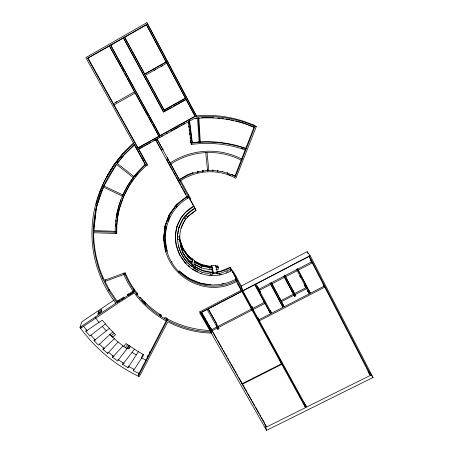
<?xml version="1.0" encoding="UTF-8"?>
<svg xmlns="http://www.w3.org/2000/svg" width="453" height="453" viewBox="0 0 453 453"><rect width="100%" height="100%" fill="white"/><g stroke="black" fill="none" stroke-linecap="round" stroke-linejoin="round"><path stroke-width="0.68" d="M166.257 319.614L166.262 317.598M147.304 165.198L138.471 149.348L138.635 148.878L147.418 164.643L147.304 165.198L146.172 165.821A88.329 86.064 -14.2 0 0 116.523 233.459L115.255 233.476C114.852 220.679 117.395 207.859 122.406 196.087L103.38 187.078L101.144 192.061M165.605 249.263L164.36 242.072L165.968 251.262M237.531 281.013L236.421 281.59C209.513 296.59 174.331 281.041 165.758 251.84L165.764 250.815M212.876 171.262L212.882 169.977L212.327 169.932M163.901 238.17L164.954 226.398M160.872 314.348L160.826 316.353L161.478 315.373C153.578 310.475 146.506 304.28 140.419 297.264L139.496 298.029M159.518 314.195L159.479 315.543C144.264 305.322 132.072 290.747 124.858 273.884L125.085 272.751L104.501 280.311L102.814 276.987A118.329 115.09 -16.2 0 1 93.669 235.458L93.788 232.412M230.956 268.714L231.087 269.122L219.365 273.742L217.191 273.844L217.247 271.862L219.286 271.749L230.13 267.366L231.913 270.464C219.161 277.581 204.739 277.332 192.48 269.376C181.659 261.834 175.079 249.088 175.373 235.883L175.356 235.566C175.991 223.216 183.006 212.01 193.81 205.996L188.782 196.823L188.425 194.745M217.751 267.236L217.785 265.951L215.775 265.934M217.876 267.729L217.785 265.951M216.041 266.998L218.063 267.021L218.193 267.513L218.136 269.461L216.109 269.439M164.756 111.183L124.53 37.078L144.694 74.082L166.2 61.948L146.37 24.581L87.661 58.182L137.831 148.199L195.181 116.483L186.166 99.513L163.59 112.078L123.352 37.752L163.59 112.078M114.014 300.101L81.829 321.811L79.977 327.343L80.6 328.357A161.036 156.285 -15.1 0 0 138.29 376.188L139.445 376.505L167.814 321.783L175.09 325.26A99.909 96.97 -16.7 0 0 211.279 333.097L210.628 327.74M149.728 352.734L149.801 351.522M185.526 98.307L166.846 63.165L145.22 75.334L164.099 110.238L185.526 98.307L146.37 24.581M147.633 356.783L147.712 355.565M115.566 226.262L115.73 224.167M115.945 221.37L116.053 219.971M166.398 320.509L138.958 373.549L138.839 375.203M145.311 304.008L145.43 302.717M164.167 235.101L164.286 233.759M164.592 230.413L164.711 229.076M138.584 372.966L138.29 376.188L166.721 321.262C154.043 314.286 142.706 304.71 134.298 292.887L117.463 303.538L80.6 328.357M145.526 304.405L144.547 303.527L144.728 301.63M123.612 37.933L110.843 45.243L160.152 135.849L110.509 45.107L111.829 45.645M165.141 237.032L166.245 226.2M138.958 373.549L133.454 370.741L133.629 369.138L128.239 366.109M115.26 232.242L93.448 231.489L96.019 208.731L100.464 194.02M93.448 231.489L93.856 230.571L96.415 207.938M155.334 129.298L159.009 136.483L109.337 45.776L121.2 66.953M117.842 359.422L122.973 362.87L122.74 364.444L128.035 367.7L128.171 366.641M125.085 272.751L129.054 280.973L133.799 288.748L137.888 294.178L136.891 294.858L137.134 293.017M127.067 347.7L128.703 348.81L129.53 347.423M134.479 291.653L134.739 289.846M133.754 290.696L134.02 288.895M133.618 289.965L133.799 288.748M116.376 217.882L118.437 207.514L120.317 201.421M254.892 284.127L262.768 298.657L264.337 302.423L252.559 308.516L230.232 267.689C221.874 272.31 212.191 273.997 203.018 270.843C194.773 267.78 187.95 261.845 183.601 254.218C178.125 243.346 178.193 229.461 185.424 219.422L183.833 217.723M211.483 266.885L211.693 265.617L215.645 265.401L217.327 272.191M212.836 274.042L213.165 272.083L211.126 272.191L202.961 270.515L195.294 266.772L193.912 268.284L202.004 272.304L210.662 274.144L212.836 274.042L212.746 273.623L218.17 273.374M128.25 293.946L127.939 295.798L127.327 294.761L133.165 291.064M179.564 237.134L177.468 236.545L177.446 236.194C177.967 224.467 184.592 213.782 194.869 208.091L193.81 205.996M177.468 236.545L178.992 227.112M175.373 235.883L177.055 225.973M129.252 345.775L117.582 360.979L112.559 357.309L112.848 355.764L108.544 352.343M217.734 171.744L217.984 170.481L217.315 170.362M105.379 323.974L89.87 336.052L85.872 331.262L102.231 320.163L109.337 328.385L115.543 334.761L112.695 337.202L111.325 335.48L111.251 335.843L114.162 333.34M99.303 344.104L103.318 347.864L102.978 349.371L107.689 353.436L107.899 352.423M117.735 302.253L118.131 300.367M124.564 154.331L134.722 144.518L134.535 144.96C108.193 167.451 92.395 201.687 93.261 236.398A118.992 115.696 -16.1 0 0 102.457 278.142L108.901 290.798L116.851 302.508L133.567 291.919L127.74 282.689L123.697 274.325L123.935 273.187M116.851 302.508L117.123 301.228L123.918 296.919L124.53 297.949L121.132 300.101M134.167 176.664L145.43 164.292L136.279 173.595L134.167 176.664L117.293 163.442L123.624 155.362M108.901 290.798L109.218 289.575L105.051 281.387L105.555 279.654M112.78 331.924L98.431 345.112L94.06 340.673L94.451 339.212L90.747 335.124M98.856 313.884L99.224 312.553L101.948 310.718M98.511 311.619L97.769 314.269L101.07 312.043L101.778 309.416L98.511 311.619L99.224 312.553M96.149 204.252L97.542 199.654M97.939 198.34L99.926 191.772M116.523 233.459L116.806 232.536A87.831 85.611 -14.3 0 1 119.666 207.853L123.828 195.973L128.663 186.608M102.457 278.142L102.814 276.987M85.872 331.262L86.308 329.846L83.363 326.013M120.436 201.228L120.855 199.886L120.504 200.883M81.591 327.689L81.897 326.755M116.795 214.252L117.078 213.425M117.078 213.035L117.355 212.214M133.567 177.049C128.89 183.069 125.017 189.745 122.157 196.817L122.961 194.479M137.831 148.199L137.995 147.735L159.054 136.093M166.976 220.945L169.309 214.665L164.949 226.489M168.199 221.132L169.909 216.698M235.384 176.596L234.994 175.979L241.268 159.92L241.551 160.379A68.879 67.287 -17.5 0 0 211.942 152.559L205.724 152.61A68.879 67.287 -17.5 0 0 170.69 164.15L170.577 163.652L179.218 179.394L179.178 180.101L187.978 175.203L192.689 173.369A54.077 52.763 -17.2 0 1 207.542 170.543L212.587 170.515A54.077 52.763 -17.2 0 1 232.061 174.96L235.384 176.596L254.609 127.401L247.027 124.326M191.019 142.712L191.16 143.142L200.469 142.287A116.993 112.995 -11.2 0 1 246.251 148.788L245.798 148.324L254.105 127.061M115.855 303.199L115.843 303.182A120.255 116.925 -16.1 0 1 133.873 143.771L85.815 57.622L146.891 22.65L196.268 115.9A116.07 113.08 -14.5 0 1 253.085 124.841L256.313 126.619L235.894 178.284A52.803 51.523 -17.2 0 0 179.903 181.155M227.196 174.02L227.672 172.825L227.044 172.587M194.869 208.091L195.979 210.447L188.21 216.347L184.535 220.781L180.945 228.284M179.02 227.44L182.865 219.229L183.873 218.035M177.072 226.274L181.194 217.61L185.554 212.514L193.867 206.257M122.401 196.183C127.678 184.139 135.662 173.346 145.515 164.649M96.919 206.121L96.223 207.491L103.913 186.081M128.929 186.143L129.734 184.745A87.831 85.611 -14.3 0 1 134.065 178.431M128.035 367.7L138.335 351.704L143.771 354.784L133.454 370.741M143.205 354.32L141.829 356.449L141.698 357.989L145.889 360.152M164.263 318.414L164.92 317.44L167.327 318.884A98.091 95.238 -16.7 0 0 211.098 330.526L200.69 312.202M169.309 214.745L177.004 204.071L186.925 196.353L187.695 198.21C165.532 211.013 158.743 241.239 171.953 262.836C184.66 284.122 214.02 292.763 235.837 280.515L236.942 279.937M173.505 208.85L176.653 204.569M177.004 204.071L169.535 214.15L165.028 225.86L163.839 238.867M176.302 207.168L177.106 206.075M123.714 346.477L125.962 343.544L138.335 351.704M125.311 347.649L127.604 344.659M127.016 348.074L128.182 346.551M127.74 347.434L126.908 348.827L122.944 345.905L114.349 338.765L109.807 334.478L109.886 334.121L111.325 335.48M128.522 346.42L129.303 345.401M128.703 348.81L130.651 346.273M122.74 364.444L134.422 349.28M179.105 272.463L179.28 270.911M187.287 217.457L188.176 216.104L195.934 210.215M187.259 217.208L185.877 215.651L186.885 214.456L194.926 208.38M107.689 353.436L118.069 342.004M112.559 357.309L122.944 345.905M177.446 236.194C177.372 247.751 182.293 259.501 191.749 266.421L193.12 264.92L192.282 258.663L194.388 260.458L195.345 267.089M102.978 349.371L114.349 338.765M94.06 340.673L109.337 328.385M135.204 93.018L147.899 115.719M178.42 271.726L179.303 271.07L179.558 271.387C194.184 285.549 217.497 289.218 235.458 279.348L236.551 278.776L235.458 275.475L234.382 276.041M134.564 91.846L127.299 78.092M79.977 327.343L115.843 303.182M118.301 301.896L120 300.82M128.533 295.418L133.884 292.032M179.218 179.394L187.859 174.592L193.193 172.582M87.661 58.182L109.677 45.912M124.785 37.265L146.489 24.841M144.564 74.122L166.2 61.948M154.167 70.402L155.373 69.722M161.41 66.314L162.616 65.634M115.6 102.378L116.834 101.687M134.751 91.704L113.137 103.896L113.454 103.686L88.131 58.244M135.39 92.876L113.788 105.062L114.099 104.847L137.995 147.735M164.111 109.994L185.419 98.131M165.362 110.843L172.055 107.118M173.273 106.444L186.053 99.332L195.181 116.483M160.192 135.458L195.011 116.2M139.241 148.544L142.893 146.523M144.111 145.855L145.328 145.181M146.546 144.507L147.757 143.833M148.975 143.159L150.192 142.491M153.844 140.47L155.062 139.796M158.771 137.746L160.005 137.061M161.24 136.381L162.474 135.702M166.172 133.652L167.406 132.972M171.109 130.923L172.344 130.243M173.578 129.564L177.276 127.514M178.51 126.834L179.745 126.149M180.979 125.47L182.214 124.785M183.448 124.105L184.682 123.42M137.333 149.977L194.19 118.544L201.981 118.001A117.412 114.241 -14.2 0 1 245.464 123.929L254.609 127.401M161.868 149.705L163.103 149.026M188.278 196.415L187.038 197.083C168.499 207.944 159.711 231.341 165.758 251.84M188.907 197.559L187.695 198.21L187.038 197.083L155.606 139.875M189.524 198.765L190.396 198.295L189.535 198.833L189.796 198.55L188.522 197.004M233.55 271.942L232.7 272.519L233.55 271.942L241.268 286.047L242.91 290.837M241.268 286.047L307.1 251.692L310.226 255.775L373.023 377.474L266.568 430.35L199.971 313.204L199.705 311.239M206.432 309.733L201.449 312.332L211.375 329.818L216.959 326.93L207.055 309.41M199.971 313.204L310.226 255.775M255.786 284.02L258.686 289.371L311.675 261.823L308.861 256.375L208.137 308.844L218.029 326.375L218.878 328.787L217.797 329.348L217.23 328.34L216.155 322.808L208.086 308.516M270.062 282.763L283.04 307.332L271.607 313.221L259.252 290.413L270.764 284.427L270.203 283.267M271.862 283.861L284.524 277.281L293.47 294.167L280.866 300.673L271.296 282.695M285.628 276.704L297.23 270.673L306.115 287.638L294.563 293.601L284.66 275.016M297.627 269.008L298.34 270.101L312.225 262.887L324.229 286.12L310.441 293.221L308.125 289.603L297.168 268.669M218.029 326.375L251.46 309.082L250.101 305.22L242.174 290.758M211.947 330.82L252.015 310.101L250.651 306.222L279.671 359.178L281.477 363.821L242.021 383.793L211.947 330.82L211.704 329.427M253.114 309.529L264.909 303.436L263.329 299.654L268.856 309.852L270.52 313.782L258.759 319.835L253.114 309.529L251.964 306.307M217.23 328.34L218.306 327.779M291.97 291.522L293.21 290.877M281.404 301.681L306.63 288.663L309.32 293.799L284.133 306.772L271.477 282.825M294.699 296.426L295.803 295.854L295.265 294.841L294.161 295.407L294.699 296.426L283.918 276.358M269.082 311.001L270.328 310.356M281.579 304.558L282.831 303.912M307.83 291.019L309.082 290.379M259.309 320.832L324.756 287.14L370.361 375.407L306.579 407.122L259.309 320.832L258.25 317.949M242.293 384.269L281.743 364.308L279.937 359.654L303.368 402.411L305.515 407.655L266.568 427.02L242.293 384.269L241.998 383.034M303.686 403.436L304.948 402.808M219.235 274.926L221.121 274.201M226.143 272.259L228.023 271.534M229.909 270.809L231.794 270.084L236.551 278.776M123.697 274.325L124.858 273.884M105.051 281.387L124.462 274.275M198.04 171.257L197.429 171.376L197.661 172.627L197.31 171.449M221.862 283.929L223.941 283.686M195.175 118.171L197.712 118.301M194.462 260.979L201.902 264.62L209.83 266.251L211.811 266.143M211.925 266.636L209.937 266.743L201.993 265.107L194.535 261.5L196.71 263.278M194.614 262.021L202.095 265.685L210.062 267.321L212.055 267.213M212.004 275.203L210.033 275.282L210.113 275.673M207.361 171.24L207.31 169.96L207.989 169.954M215.894 266.421L217.916 266.443M216.16 267.497L218.193 267.513M93.856 230.571L115.549 231.324M93.397 232.723L115.255 233.476M200.917 283.402L210.656 284.784M179.835 239.711L177.74 239.399L177.548 236.358M222.236 171.251L222.887 171.432M241.642 148.341L243.482 148.941M245.798 150.022L237.049 147.344A115.736 111.778 -11.2 0 0 209.767 143.471L205.147 143.448A115.736 111.778 -11.2 0 0 191.319 144.445L188.38 121.376L188.505 121.687M246.523 124.145L245.011 123.607A116.755 113.635 -14.3 0 0 240.373 122.168M196.268 115.9L196.959 117.016A118.675 115.475 -14.2 0 1 245.9 122.667L256.313 126.619M228.516 174.524L230.498 175.277M120.334 201.381L121.523 201.851M189.677 278.822L200.135 283.187M190.005 258.612L192.417 259.654L186.115 254.133M122.905 194.932L103.879 185.962L103.522 186.636L116.489 164.45L133.375 177.672M205.113 266.579L201.993 265.107L201.902 264.62M194.682 262.508L202.185 266.177L210.175 267.819L212.168 267.712L211.851 269.637L209.722 269.733L201.245 267.927L194.547 264.592M234.994 175.979L231.687 174.354L232.061 174.96M194.479 264.105L201.16 267.429L201.245 267.927L202.095 265.685M198.204 270.033C188.097 265.656 181.16 255.917 178.335 245.469L178.357 245.837M197.882 271.755L192.429 269.003L192.48 269.376M159.32 315.447L167.327 320.248A98.641 95.742 -16.7 0 0 211.341 331.947L200.526 312.915L200.345 311.59L241.398 290.192L241.806 291.415M122.973 362.87L124.145 363.589M132.078 352.326L136.262 354.92M253.085 124.841L255.096 126.161M127.667 347.694L128.754 348.436M112.848 355.764L113.958 356.579M179.875 271.523L188.975 278.419M180.47 245.911L180.447 245.622L183.573 253.918L188.663 261.126L193.165 265.237M188.023 255.486L188.074 255.945L183.12 248.912L180.039 240.407L183.08 248.471L188.023 255.486L192.349 259.178M182.893 252.904L186.506 258.097L191.211 262.162L192.553 260.69L188.193 256.976L183.21 249.909L180.113 241.347L183.171 249.45L188.137 256.5L192.491 260.209M186.976 258.068L188.023 258.974M190.107 260.775L191.155 261.675L191.455 264.088M103.318 347.864L104.36 348.765M181.183 256.891L185.147 262.649L186.183 263.555M188.267 265.373L189.83 266.732M94.451 339.212L95.419 340.192M245.775 150.017L245.322 149.547L241.743 158.703L242.174 159.224A70.153 68.528 -17.5 0 0 169.977 163.069L167.225 157.548M210.77 267.644L209.83 266.251M141.795 300.532L144.547 303.527M102.18 326.296L106.364 330.95M86.308 329.846L87.191 330.905M172.18 262.077L171.761 261.392M95.243 317.502L99.031 322.491M136.087 293.793L136.891 294.858M310.498 260.249L311.675 261.823M311.041 261.302L312.225 262.887M323.142 284.614L324.229 286.12M323.663 285.628L324.756 287.14M175.356 235.566L176.234 245.345L179.598 254.586L180.39 255.741M109.218 289.575L117.123 301.228M373.023 377.474L368.731 371.035L309.048 255.464M367.887 371.681L370.361 375.407M199.026 118.21L198.839 117.916L200.277 141.863A116.347 112.412 -11.3 0 1 245.798 148.324M296.528 269.58L297.23 270.673M182.032 247.225L183.12 248.912L183.08 248.471M304.24 284.688L306.115 287.638M304.75 285.701L306.63 288.663M307.355 290.684L309.32 293.799M196.891 118.052L197.066 118.346M236.46 281.573L235.458 279.348M295.803 295.854L285.005 275.792M202.055 312.887L203.103 314.727M203.799 315.962L205.894 319.648M206.591 320.877L207.638 322.723M208.335 323.952L210.079 327.026M211.126 328.872L216.71 338.708M217.412 339.937L221.251 346.698M221.947 347.932L222.644 349.161M223.346 350.39L227.185 357.151M227.882 358.38L228.929 360.226M229.626 361.454L230.322 362.683M231.024 363.918L236.256 373.136M236.953 374.365L238.001 376.211M238.703 377.44L247.078 392.196M247.774 393.425L251.613 400.192M252.31 401.42L254.756 405.724M255.452 406.953L259.292 413.714M259.988 414.948L260.69 416.177M261.387 417.406L264.178 422.326M283.884 276.149L284.524 277.281M146.172 165.821L134.535 144.96L145.311 164.841M163.063 149.96L156.919 138.771L195.979 210.447M155.668 139.462L161.812 150.645M172.814 170.668L166.427 159.048L166.427 159.569L167.678 158.884L167.672 158.363M173.482 171.891L175.498 175.56M176.172 176.783L180.537 184.733M181.211 185.957L183.227 189.626M183.901 190.849L185.917 194.518M121.874 68.188L123.907 71.902M124.586 73.137L126.619 76.851M148.573 116.953L151.953 123.125M152.627 124.36L154.66 128.063M235.905 278.788L236.568 279.988M237.378 282.865L241.064 289.58M236.421 281.59L251.46 309.082M252.015 310.101L281.477 363.821M281.743 364.308L305.515 407.655M180.622 180.47L190.407 198.363M259.071 289.257L260.718 292.293M254.677 284.603L264.337 302.423M264.909 303.436L270.52 313.782M136.393 147.61L137.066 148.844M142.083 158.114L143.425 160.583M270.764 284.427L283.04 307.332M279.563 297.932L284.133 306.772M146.891 22.65L196.959 117.016M298.34 270.101L310.441 293.221M299.654 276.053L300.299 277.293M304.671 285.673L305.26 286.794M307.1 251.692L308.074 253.578M200.469 142.287L199.705 140.611L198.329 117.757M199.507 142.361L199.32 141.931L192.31 142.565L189.53 120.741L189.665 121.047M165 238.386L167.117 250.883M199.167 142.384L197.531 118.007M179.547 239.614L180.073 240.832M270.407 310.418L271.607 313.221M257.757 286.823L259.252 290.413M257.202 285.798L258.686 289.371M305.379 404.212L306.579 407.122M207.31 169.96L207.542 170.543L205.724 152.61M258.131 318.114L258.759 319.835M251.874 306.59L252.559 308.516M202.689 170.487L203.097 171.653L202.984 170.379L202.31 170.441L202.48 171.71M192.457 143.001L191.874 141.302L189.229 120.532M235.481 278.703L236.245 280.917M231.794 270.084L231.913 270.464M230.13 267.366L230.232 267.689M197.916 171.336L198.272 172.514M266.222 425.797L266.568 427.02M264.529 422.938L266.568 430.35M219.286 271.749L219.371 272.077M219.258 273.323L219.365 273.742M192.542 172.769L192.689 173.369M216.761 272.094L217.191 273.844M241.579 381.941L242.021 383.793M211.693 265.617L213.238 272.406M211.738 269.133L212.446 272.293M210.062 267.321L209.722 269.733L209.614 269.229M211.126 272.191L211.194 272.519M210.571 273.725L210.662 274.144M218.595 327.383L218.878 328.787M217.525 327.938L217.797 329.348M202.961 270.515L203.018 270.843M201.93 271.885L202.004 272.304M163.929 239.592L164.246 241.421L163.941 239.507M211.138 328.431L211.375 329.818M210.334 327.474L210.651 329.348M210.86 330.599L211.279 333.097M200.911 273.284L200.979 273.669M186.846 214.156L186.885 214.456M193.505 265.282L193.912 268.284M185.838 215.345L185.877 215.651M191.698 266.013L191.749 266.421M191.16 143.142L191.319 144.445M188.182 121.857L188.442 123.941M188.697 126.03L188.867 127.418M189.127 129.507L189.297 130.894M189.558 132.984L189.818 135.068M190.073 137.157L190.243 138.544M190.503 140.634L190.764 142.718A113.182 109.473 -11.4 0 1 192.684 142.485M184.966 215.747L185.453 219.671M188.137 256.5L188.193 256.976M188.663 261.126L188.697 261.438M182.836 218.912L182.865 219.229M186.896 261.874L186.942 262.27M179.581 235.934L180.147 241.783M207.027 152.599L208.833 170.532M181.166 217.327L181.194 217.61M185.147 262.649L185.181 263.017M183.171 249.45L183.21 249.909M183.573 253.918L183.601 254.218M181.579 254.235L181.608 254.62M179.603 236.613L179.858 239.988M179.598 254.586L179.62 254.943M179.558 271.387L179.626 272.513M176.234 245.345L176.251 245.679M167.327 318.884L167.327 320.248M166.953 250.515L166.953 251.534M166.721 318.544L166.721 319.886M201.778 117.712A116.755 113.635 -14.3 0 1 213.652 117.723M217.831 118.007A116.755 113.635 -14.3 0 1 219.915 118.205M221.993 118.437A116.755 113.635 -14.3 0 1 223.374 118.612M226.132 119.014A116.755 113.635 -14.3 0 1 229.563 119.609M230.928 119.875A116.755 113.635 -14.3 0 1 233.652 120.453M235.679 120.923A116.755 113.635 -14.3 0 1 239.711 121.982M100.073 192.106A117.61 114.501 -16.4 0 1 100.787 190.141M101.036 189.49A117.61 114.501 -16.4 0 1 133.584 142.95M135.237 176.913A87.831 85.611 -14.3 0 1 137.27 174.433M198.471 141.97A113.182 109.473 -11.4 0 1 199.762 141.897M123.414 153.131L114.258 164.824L123.414 153.131M114.116 164.801L106.614 177.163L114.116 164.801"/></g></svg>
